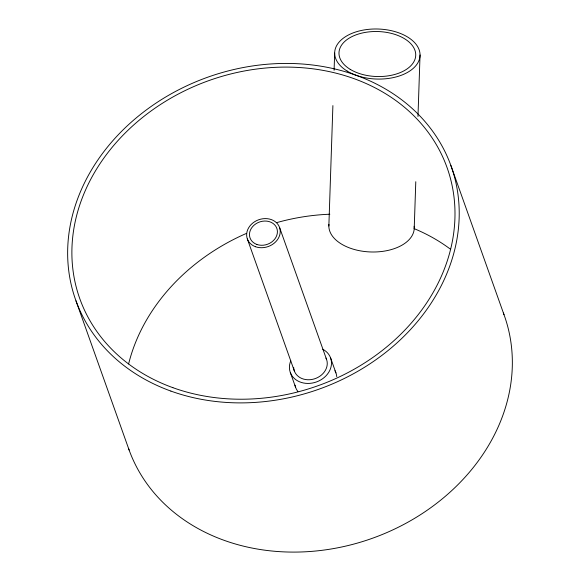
<?xml version="1.0" encoding="UTF-8"?>
<svg xmlns="http://www.w3.org/2000/svg" width="580" height="580" viewBox="0 0 580 580"><rect width="100%" height="100%" fill="white"/><g stroke="black" fill="none" stroke-linecap="round" stroke-linejoin="round"><path stroke-width="0.87" d="M328.86 226.012L332.898 105.603M334.087 70.296L334.66 53.092M414.236 227.896L415.787 181.721M417.977 116.537L420.043 54.977M450.885 165.496L504.013 314.693M330.593 357.933L335.907 372.853M279.524 227.353L326.547 359.397M247.348 238.967L294.364 371.012M290.312 372.476L295.626 387.397M75.987 300.832L129.115 450.029M414.149 226.265A42.703 25.027 1.9 0 1 371.548 251.988A42.703 25.027 1.9 0 1 328.947 224.387M128.615 363.935A194.981 162.03 -19.6 0 1 246.362 233.436M276.609 222.648A194.981 162.03 -19.6 0 1 329.824 214.223M413.989 228.578A194.981 162.03 -19.6 0 1 450.587 249.306M325.953 358.034A17.11 14.217 -19.6 0 1 314.026 378.979A17.11 14.217 -19.6 0 1 293.654 367.357M297.881 391.478A21.416 17.791 -19.6 0 1 295.002 385.149M334.943 370.729A21.416 17.791 -19.6 0 1 336.748 376.652M322.734 349.254A21.416 17.791 -19.6 0 1 328.541 372.621A21.416 17.791 -19.6 0 1 301.325 382.445A21.416 17.791 -19.6 0 1 290.776 360.789M503.389 313.019A199.288 165.604 -19.6 0 1 373.099 538.023A199.288 165.604 -19.6 0 1 128.513 448.347M347.166 71.072A42.703 25.027 1.9 0 0 418.586 61.422A42.703 25.027 1.9 0 0 366.306 29.609A42.703 25.027 1.9 0 0 347.166 71.072M170.868 391.079A199.288 165.604 -19.6 0 0 459.128 208.089A199.288 165.604 -19.6 0 0 160.312 100.318A199.288 165.604 -19.6 0 0 170.868 391.079M350.211 69.353A38.396 22.504 1.9 0 0 414.424 60.675A38.396 22.504 1.9 0 0 367.415 32.074A38.396 22.504 1.9 0 0 350.211 69.353M172.869 387.665A194.981 162.03 -19.6 0 0 454.901 208.626A194.981 162.03 -19.6 0 0 162.538 103.189A194.981 162.03 -19.6 0 0 172.869 387.665M255.49 246.718A17.11 14.217 -19.6 0 0 280.234 231.007A17.11 14.217 -19.6 0 0 254.584 221.756A17.11 14.217 -19.6 0 0 255.49 246.718M256.824 244.441A14.232 11.832 -19.6 0 0 277.414 231.369A14.232 11.832 -19.6 0 0 256.07 223.67A14.232 11.832 -19.6 0 0 256.824 244.441"/></g></svg>
